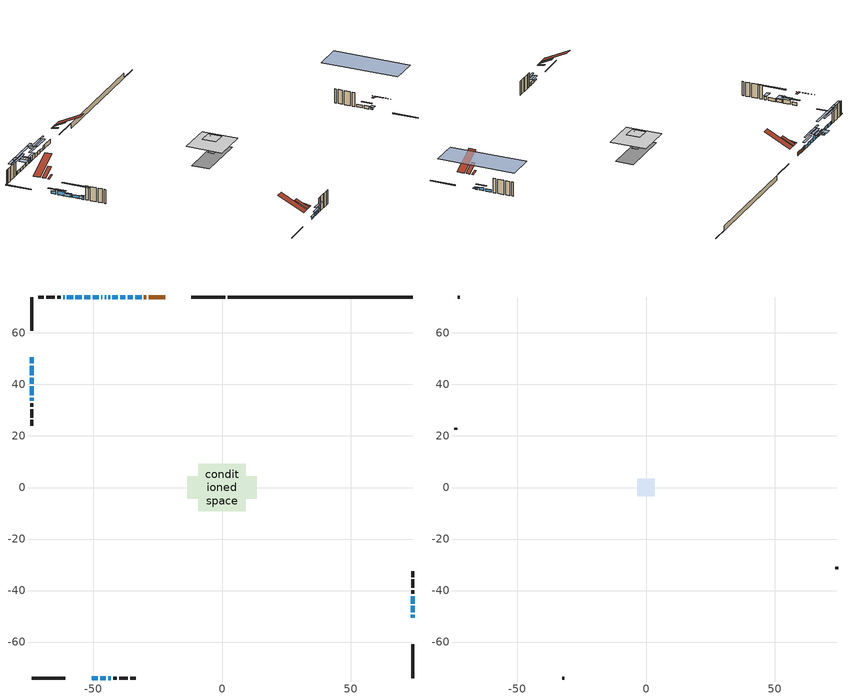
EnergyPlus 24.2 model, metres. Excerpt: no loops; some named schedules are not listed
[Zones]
conditioned space
 floor outside (Floor1 construction): -1.58,-1.58 -1.58,1.58 1.58,1.58 1.58,-1.58 z0.6
 floor adiabatic (AdiabaticFloorConstruction): -9.2,-9.2 -9.2,9.2 9.2,9.2 9.2,-9.2 z5.48
 floor foundation (Slab1 construction): -13.48,-4.46 -13.48,4.46 13.48,4.46 13.48,-4.46 z-1.9
 wall outside (RimJoist1 construction): 1.26,73.97 -11.93,73.97 / -73.97,-73.97 -60.78,-73.97 / -73.97,73.97 -73.97,60.78 / 73.97,-73.97 73.97,-60.78 z0.6:0.9
 wall outside (AdiabaticWallConstruction 1): -22.12,73.97 -28.39,73.97 / -29.32,73.97 -30.31,73.97 z0.6:2.63
 wall outside (AdiabaticWallConstruction): 73.97,-50.59 73.97,-49.37 z0.6:1.57; 73.97,-48.44 73.97,-46 / -47.22,-73.97 -45.19,-73.97 / -73.97,50.59 -73.97,48.15 / -31.24,73.97 -33.68,73.97 / -73.97,42.63 -73.97,40.24 / -73.97,39.31 -73.97,35.73 / -47.87,73.97 -50.26,73.97 / -51.18,73.97 -53.58,73.97 / -54.5,73.97 -56.89,73.97 / -57.82,73.97 -60.21,73.97 z0.6:2.12; -50.59,-73.97 -48.15,-73.97 z0.6:1.11; -73.97,47.22 -73.97,43.56 z0.6:2.63; -34.61,73.97 -36.64,73.97 / -37.57,73.97 -39.6,73.97 z0.6:2.38; -40.52,73.97 -42.56,73.97 z0.6:2.94; -43.48,73.97 -44.08,73.97 z0.6:0.9; -45.01,73.97 -45.57,73.97 / -73.97,34.8 -73.97,33.68 / -44.26,-73.97 -43.14,-73.97 z0.6:2.28; -46.49,73.97 -46.94,73.97 z0.6:0.82; -61.14,73.97 -61.7,73.97 z0.6:2.13; 73.97,-45.07 73.97,-42.2 z0.6:1.92
 wall outside (Wall1 construction): -62.63,73.97 -64.04,73.97 / -42.22,-73.97 -40.8,-73.97 / -73.97,32.76 -73.97,31.34 / 73.97,-41.27 73.97,-39.86 z0.6:7.92
 wall outside (Wall2 construction): -64.97,73.97 -68.21,73.97 / -39.87,-73.97 -36.63,-73.97 / -73.97,30.41 -73.97,27.17 / 73.97,-38.93 73.97,-35.68 z0.6:7.92
 wall outside (Wall3 construction): -69.14,73.97 -71.32,73.97 / -35.7,-73.97 -33.52,-73.97 / -73.97,26.24 -73.97,24.06 / 73.97,-34.76 73.97,-32.58 z0.6:7.92
 wall foundation (FoundationWall1 construction): 2.19,73.97,-1.9 2.19,73.97,0.6 64.1,73.97,0.6 64.1,73.97,-1.8 73.97,73.97,-1.8 73.97,73.97,-1.9
 window (WindowConstruction 12): 73.97,-50.59 73.97,-49.37 z0.6:1.57
 window (WindowConstruction 1): 73.97,-48.44 73.97,-46 z0.6:2.12
 window (WindowConstruction 2): -50.59,-73.97 -48.15,-73.97 z0.6:1.11
 window (WindowConstruction 3): -47.22,-73.97 -45.19,-73.97 z0.6:2.12
 window (WindowConstruction 4): -73.97,50.59 -73.97,48.15 z0.6:2.12
 window (WindowConstruction 5): -73.97,47.22 -73.97,43.56 z0.6:2.63
 window (WindowConstruction 6): -31.24,73.97 -33.68,73.97 z0.6:2.12
 window (WindowConstruction 7): -34.61,73.97 -36.64,73.97 z0.6:2.38
 window (WindowConstruction 8): -37.57,73.97 -39.6,73.97 z0.6:2.38
 window (WindowConstruction 9): -40.52,73.97 -42.55,73.97 z0.6:2.94
 window (WindowConstruction 10): -43.48,73.97 -44.08,73.97 z0.6:0.9
 window (WindowConstruction 13): -45.01,73.97 -45.57,73.97 z0.6:2.28
 window (WindowConstruction 11): -46.5,73.97 -46.94,73.97 z0.6:0.82
 window (WindowConstruction 17): -73.97,42.63 -73.97,40.24 z0.6:2.12
 window (WindowConstruction 18): -73.97,39.31 -73.97,35.73 z0.6:2.12
 window (WindowConstruction 19): -47.87,73.97 -50.26,73.97 z0.6:2.12
 window (WindowConstruction 20): -51.18,73.97 -53.57,73.97 z0.6:2.12
 window (WindowConstruction 14): -73.97,34.8 -73.97,33.68 z0.6:2.28
 window (WindowConstruction 21): -54.5,73.97 -56.89,73.97 z0.6:2.12
 window (WindowConstruction 22): -57.82,73.97 -60.21,73.97 z0.6:2.12
 window (WindowConstruction 15): -44.26,-73.97 -43.14,-73.97 z0.6:2.28
 window (WindowConstruction 16): -61.14,73.97 -61.7,73.97 z0.6:2.12
 window (WindowConstruction): 73.97,-45.07 73.97,-42.2 z0.6:1.92
 door (Door): -22.12,73.97 -28.39,73.97 z0.6:2.63
 door (Door 1): -29.32,73.97 -30.31,73.97 z0.6:2.63
 ceiling adiabatic (AdiabaticFloorConstruction): 9.2,-9.2 9.2,9.2 -9.2,9.2 -9.2,-9.2 z5.48
 roof outside (Roof1 construction): -16.57,73.97,7.92 -16.57,60.67,14.57 -12.86,60.67,14.57 -12.86,73.97,7.92; -56.14,-73.97,7.92 -56.14,-60.67,14.57 -59.85,-60.67,14.57 -59.85,-73.97,7.92; -73.97,56.14,7.92 -60.67,56.14,14.57 -60.67,59.85,14.57 -73.97,59.85,7.92; 73.97,-56.14,7.92 60.67,-56.14,14.57 60.67,-59.85,14.57 73.97,-59.85,7.92
attic - vented
 floor to conditioned space (Floor2 construction Reversed): -3.48,-3.48 -3.48,3.48 3.48,3.48 3.48,-3.48 z7.92
 floor to conditioned space (Floor3 construction Reversed): -1.83,-1.83 -1.83,1.83 1.83,1.83 1.83,-1.83 z7.92
 wall outside (Wall4 construction): -72.25,73.97 -73.04,73.97 / -32.59,-73.97 -31.81,-73.97 / -73.97,23.13 -73.97,22.35 / 73.97,-31.65 73.97,-30.86 z0.6:7.92
 roof outside (Roof2 construction): -19.34,73.97,7.92 -19.34,67.38,11.21 -17.5,67.38,11.21 -17.5,73.97,7.92; -53.37,-73.97,7.92 -53.37,-67.38,11.21 -55.21,-67.38,11.21 -55.21,-73.97,7.92; -73.97,53.37,7.92 -67.38,53.37,11.21 -67.38,55.21,11.21 -73.97,55.21,7.92; 73.97,-53.37,7.92 67.38,-53.37,11.21 67.38,-55.21,11.21 73.97,-55.21,7.92
 roof outside (Roof3 construction): -21.19,73.97,7.92 -21.19,70.33,8.52 -20.27,70.33,8.52 -20.27,73.97,7.92; -51.52,-73.97,7.92 -51.52,-70.33,8.52 -52.44,-70.33,8.52 -52.44,-73.97,7.92; -73.97,51.52,7.92 -70.33,51.52,8.52 -70.33,52.44,8.52 -73.97,52.44,7.92; 73.97,-51.52,7.92 70.33,-51.52,8.52 70.33,-52.44,8.52 73.97,-52.44,7.92
shading: 73.97,-49.07 73.97,-50.89 75.79,-50.89 75.79,-49.07 z1.86; 73.97,-44.48 73.97,-49.96 74.88,-49.96 74.88,-44.48 z3.64; -46.93,-73.97 -51.81,-73.97 -51.81,-74.88 -46.93,-74.88 z2.33; -43.67,-73.97 -48.74,-73.97 -48.74,-74.88 -43.67,-74.88 z3.64; -73.97,46.93 -73.97,51.81 -74.88,51.81 -74.88,46.93 z3.34; -73.97,42.65 -73.97,48.13 -74.88,48.13 -74.88,42.65 z3.54; -36.73,73.97 -28.19,73.97 -28.19,74.88 -36.73,74.88 z5.18; -41.52,73.97 -29.73,73.97 -29.73,74.88 -41.52,74.88 z7.26; -44.48,73.97 -32.69,73.97 -32.69,74.88 -44.48,74.88 z7.26; -45,73.97 -38.08,73.97 -38.08,74.88 -45,74.88 z5.38; -46.52,73.97 -41.04,73.97 -41.04,74.88 -46.52,74.88 z3.34; -45.87,73.97 -44.71,73.97 -44.71,77.63 -45.87,77.63 z2.58; -48.16,73.97 -45.28,73.97 -45.28,74.88 -48.16,74.88 z2.04; -73.97,39.94 -73.97,42.93 -77.63,42.93 -77.63,39.94 z2.42; -73.97,30.24 -73.97,44.8 -74.88,44.8 -74.88,30.24 z7.61; -50.55,73.97 -47.57,73.97 -47.57,77.63 -50.55,77.63 z2.42; -60.9,73.97 -43.86,73.97 -43.86,74.88 -60.9,74.88 z9.45; -73.97,33.39 -73.97,35.1 -77.63,35.1 -77.63,33.39 z2.58; -64.21,73.97 -47.18,73.97 -47.18,74.88 -64.21,74.88 z9.45; -65.7,73.97 -52.33,73.97 -52.33,74.88 -65.7,74.88 z7.61; -40.09,-73.97 -47.31,-73.97 -47.31,-74.88 -40.09,-74.88 z5.33; -69.02,73.97 -53.82,73.97 -53.82,74.88 -69.02,74.88 z9.45; 73.97,-23.91 73.97,-63.36 88.6,-63.36 88.6,-23.91 z20.21
[Building]
Building 1: Terrain=Suburbs
[Site:Location]
Whitehorse AP_YT: Latitude {deg}=60.71; Longitude {deg}=-135.07; Time Zone {hr}=-8; Elevation {m}=706; Keep Site Location Information=Yes
[Site:GroundTemperature:Shallow]
-5.4229, -7.73249, -7.91745, -6.82143, -2.42154, 1.95786, 5.75456, 8.15968, 8.36401, 6.40785, 2.70796, -1.53709
[Site:WaterMainsTemperature]
Calculation Method=Schedule; Temperature Schedule=mains temperature schedule
[Material] Roughness=Rough; Thermal Absorptance=0.9
Name | Thickness {m} | Conductivity {W/m-K} | Density {kg/m3} | Specific Heat {J/kg-K} | Solar Absorptance | Visible Absorptance
asphalt or fiberglass shingles | 0.00635 | 0.162714 | 1121.4 | 1465.45 | 0.4 | 0.4
ceiling loosefill ins | 0.254 | 0.0480833 | 16.02 | 1046.75 | 0.7 | 0.7
ceiling stud and cavity | 0.1397 | 0.0941129 | 65.682 | 1177.47 | 0.7 | 0.7
ceiling stud and cavity 1 | 0.1397 | 0.0943367 | 65.682 | 1177.47 | 0.7 | 0.7
concrete 4.0 in. | 0.1016 | 1.803125 | 2242.8 | 837.4 | 0.7 | 0.7
concrete 8.0 in. | 0.2032 | 1.803125 | 2242.8 | 837.4 | 0.7 | 0.7
door material | 0.04445 | 0.0451087 | 512.64 | 1214.23 | 0.7 | 0.7
door material 1 | 0.04445 | 0.188738 | 512.64 | 1214.23 | 0.7 | 0.7
exterior vertical ins | 0.00218552 | 0.029427 | 32.04 | 1214.23 | 0.7 | 0.7
floor covering | 0.0127 | 0.0433444 | 54.468 | 1339.84 | 0.6 | 0.6
floor rigid ins | 0.155448 | 0.029427 | 32.04 | 1214.23 | 0.7 | 0.7
floor rigid ins 1; wall rigid ins 1 | 0.512978 | 0.029427 | 32.04 | 1214.23 | 0.7 | 0.7
floor stud and cavity | 0.1397 | 0.103009 | 92.3553 | 1139.71 | 0.7 | 0.7
floor stud and cavity 1 | 0.1397 | 1.75129 | 37.0049 | 1207.88 | 0.7 | 0.7
furniture material conditioned space 1 | 0.1524 | 0.115458 | 640.8 | 1214.23 | 0.6 | 0.6
gypsum board | 0.0127 | 0.160291 | 801 | 837.4 | 0.6 | 0.6
gypsum board 1 | 0.0127 | 0.160291 | 801 | 837.4 | 0.7 | 0.7
osb sheathing 0.5 in. | 0.0127 | 0.115458 | 512.64 | 1214.23 | 0.7 | 0.7
osb sheathing 0.75 in. | 0.01905 | 0.115458 | 512.64 | 1214.23 | 0.7 | 0.7
rim joist stud and cavity | 0.0508 | 0.134527 | 50.32683 | 1063.81 | 0.6 | 0.6
roof rigid ins | 0.103632 | 0.029427 | 32.04 | 1214.23 | 0.7 | 0.7
roof stud and cavity | 0.2032 | 0.0650096 | 78.34581 | 1123.46 | 0.7 | 0.7
wall rigid ins | 0.051816 | 0.029427 | 32.04 | 1214.23 | 0.7 | 0.7
wall stud and cavity | 0.1397 | 0.191641 | 139.0536 | 1170.24 | 0.7 | 0.7
wall stud and cavity 1 | 0.1397 | 0.181555 | 139.0536 | 1170.24 | 0.7 | 0.7
wall stud and cavity 2 | 0.1397 | 0.189807 | 139.0536 | 1170.24 | 0.7 | 0.7
wall stud and cavity 3 | 0.0889 | 6.1454 | 50.32683 | 1063.81 | 0.6 | 0.6
wall stud and cavity 4 | 0.0889 | 0.380278 | 52.3479 | 1209.89 | 0.7 | 0.7
wall stud and cavity 5 | 0.0889 | 0.391764 | 83.0341 | 1211.67 | 0.7 | 0.7
wood siding | 0.0254 | 0.102417 | 544.68 | 1172.36 | 0.4 | 0.4
wood siding 1 | 0.00254 | 0.102417 | 544.68 | 1172.36 | 0.4 | 0.4
wood siding 2; wood siding 3; wood siding 4 | 0.0254 | 0.102417 | 544.68 | 1172.36 | 0.7 | 0.7
[WindowMaterial:SimpleGlazingSystem]
Name | U-Factor {W/m2-K} | Solar Heat Gain Coefficient
WindowMaterial | 1.89191 | 0.58
WindowMaterial 1 | 1.919164 | 0.55
WindowMaterial 10 | 2.76008 | 0.61
WindowMaterial 11 | 2.76632 | 0.62
WindowMaterial 12 | 2.76462 | 0.62
WindowMaterial 13 | 1.9203 | 0.55
WindowMaterial 14 | 1.87771 | 0.6
WindowMaterial 2 | 2.01228 | 0.44
WindowMaterial 3 | 1.93109 | 0.54
WindowMaterial 4 | 1.855 | 0.63
WindowMaterial 5 | 1.88055 | 0.6
WindowMaterial 6 | 1.924842 | 0.54
WindowMaterial 7 | 1.87431 | 0.61
WindowMaterial 8 | 2.05089 | 0.37
WindowMaterial 9 | 2.07928 | 0.28
[Construction]
AdiabaticFloorConstruction: floor stud and cavity 1, floor rigid ins 1, osb sheathing 0.75 in., floor covering
AdiabaticWallConstruction: wood siding 3, wall rigid ins 1, wall stud and cavity 4, gypsum board
AdiabaticWallConstruction 1: wood siding 4, wall rigid ins 1, wall stud and cavity 4, gypsum board
Door: door material
Door 1: door material 1
Floor1 construction: floor stud and cavity, floor rigid ins, osb sheathing 0.75 in., floor covering
Floor2 construction Reversed: gypsum board, ceiling stud and cavity, ceiling loosefill ins
Floor3 construction Reversed: gypsum board, ceiling stud and cavity 1, ceiling loosefill ins
FoundationWall1 construction: concrete 8.0 in., gypsum board 1
furniture construction conditioned space 1: furniture material conditioned space 1
PartitionWallConstruction: gypsum board, wall stud and cavity 5, gypsum board
RimJoist1 construction: wood siding 2, rim joist stud and cavity
Roof1 construction: asphalt or fiberglass shingles, roof rigid ins, osb sheathing 0.75 in., roof stud and cavity, gypsum board
Roof2 construction; Roof3 construction: asphalt or fiberglass shingles
Slab1 construction: concrete 4.0 in.
Wall1 construction: wood siding, wall rigid ins, osb sheathing 0.5 in., wall stud and cavity, gypsum board
Wall2 construction: wood siding, wall rigid ins, osb sheathing 0.5 in., wall stud and cavity 1, gypsum board
Wall3 construction: wood siding, wall rigid ins, osb sheathing 0.5 in., wall stud and cavity 2, gypsum board
Wall4 construction: wood siding 1, wall stud and cavity 3
WindowConstruction: WindowMaterial
WindowConstruction 1; WindowConstruction 4; WindowConstruction 6: WindowMaterial 1
WindowConstruction 10: WindowMaterial 8
WindowConstruction 11: WindowMaterial 9
WindowConstruction 12: WindowMaterial 10
WindowConstruction 13; WindowConstruction 14; WindowConstruction 15: WindowMaterial 11
WindowConstruction 16: WindowMaterial 12
WindowConstruction 17; WindowConstruction 18; WindowConstruction 19; WindowConstruction 20; WindowConstruction 22: WindowMaterial 13
WindowConstruction 2: WindowMaterial 2
WindowConstruction 21: WindowMaterial 14
WindowConstruction 3: WindowMaterial 3
WindowConstruction 5: WindowMaterial 4
WindowConstruction 7: WindowMaterial 5
WindowConstruction 8: WindowMaterial 6
WindowConstruction 9: WindowMaterial 7
[Zone] Multiplier=1; Part of Total Floor Area=Yes
Name | Volume {m3}
attic - vented | 25.6551
conditioned space | 1964.9
[Space]
Name | Zone | Volume {m3}
attic - vented 1 | attic - vented | 25.6551
conditioned space 1 | conditioned space | 1964.9
[ZoneInfiltration:EffectiveLeakageArea]
infil attic - vented 1: Zone or Space=attic - vented 1; Schedule=Always On Discrete; Effective Air Leakage Area {cm2}=1954.11; Stack Coefficient=0.000737687; Wind Coefficient=1.83508e-05
[ZoneMixing]
whole house fan mix: Zone or Space=attic - vented; Schedule=Always On Continuous; Design Flow Rate Calculation Method=Flow/Zone; Design Flow Rate {m3/s}=0; Source Zone or Space=conditioned space
[SurfaceProperty:ExposedFoundationPerimeter]
Slab1: Exposed Perimeter Calculation Method=TotalExposedPerimeter; Total Exposed Perimeter {m}=71.78
[InternalMass] Zone or ZoneList=conditioned space; Space or SpaceList=conditioned space 1
Name | Construction | Surface Area {m2}
furniture mass conditioned space 1 | furniture construction conditioned space 1 | 235.564
partition wall mass | PartitionWallConstruction | 588.91
[Lights]
interior lighting: Zone or ZoneList or Space or SpaceList=conditioned space 1; Schedule=interior lighting schedule; Design Level Calculation Method=LightingLevel; Lighting Level {W}=343.2; Return Air Fraction=0; Fraction Radiant=0.6; Fraction Visible=0.2; Fraction Replaceable=1
[People]
occupants: Zone or ZoneList or Space or SpaceList=conditioned space 1; Number of People Schedule=occupants schedule; Number of People Calculation Method=People; Number of People=3; Fraction Radiant=0.314171; Sensible Heat Fraction=0.56303; Activity Level Schedule=occupants activity schedule; Carbon Dioxide Generation Rate {m3/s-W}=0; Enable ASHRAE 55 Comfort Warnings=No; Mean Radiant Temperature Calculation Type=EnclosureAveraged
[ElectricEquipment] Zone or ZoneList or Space or SpaceList=conditioned space 1; Design Level Calculation Method=EquipmentLevel
Name | Schedule | Design Level {W} | Fraction Latent | Fraction Radiant | Fraction Lost
clothes dryer | clothes dryer schedule | 140.772 | 0.015 | 0.081 | 0.85
clothes washer | clothes washer schedule | 32.1985 | 0.03 | 0.162 | 0.7
cooking range | cooking range schedule | 215.147 | 0.08 | 0.432 | 0.2
dishwasher | dishwasher schedule | 66.8632 | 0.3 | 0.18 | 0.4
fridge | fridge schedule | 72.9452 | 0 | 0.6 | 0
mech vent house fan | mech vent house fan schedule | 0 | 0 | 0 | 1
mech vent house fan cfis | mech vent house fan cfis schedule | 0 | 0 | 0 | 0
misc plug loads | misc plug loads schedule | 494.7 | 0.045 | 0.513 | 0.1
whole house fan | Always On Discrete | 0 | 0 | 0 | 1
[OtherEquipment] Zone or ZoneList or Space or SpaceList=conditioned space 1; Design Level Calculation Method=EquipmentLevel
Name | Fuel Type | Schedule | Design Level {W} | Fraction Latent | Fraction Radiant | Fraction Lost
clothes dryer 1 | Electricity | clothes dryer schedule | 0 | 0.015 | 0.081 | 0.85
cooking range 1 | Electricity | cooking range schedule | 0 | 0.08 | 0.432 | 0.2
general water use latent | None | general water use schedule | 62.594 | 1 | 0 | 0
general water use sensible | None | general water use schedule | -61.6891 | 0 | 0.6 | 0
mech vent house fan latent load | None | Always On Discrete | 0 | 1 | 0 | 0
mech vent house fan sensible load | None | Always On Discrete | 0 | 0 | 0 | 0
water heater energy adjustment1 | Electricity | Always On Discrete | 0.01 | 0 | 0 | 1
[ZoneInfiltration:DesignFlowRate] Zone or ZoneList or Space or SpaceList=conditioned space 1; Schedule=Always On Discrete; Design Flow Rate Calculation Method=Flow/Zone; Design Flow Rate {m3/s}=0
infil flow; natural vent flow; whole house fan flow
[Foundation:Kiva]
Foundation Kiva 1: Initial Indoor Air Temperature {C}=18; Wall Height Above Grade {m}=0.599999; Wall Depth Below Slab {m}=0.2032; Custom Block Material Name 1=exterior vertical ins; Custom Block Depth 1 {m}=2.5; Custom Block X Position 1 {m}=0.2159; Custom Block Z Position 1 {m}=0
[Foundation:Kiva:Settings]
Soil Conductivity {W/m-K}=0.849921; Soil Density {kg/m3}=1842.3; Soil Specific Heat {J/kg-K}=418.7; Ground Solar Absorptivity=0.9; Ground Thermal Absorptivity=0.9; Ground Surface Roughness {m}=0.03; Far-Field Width {m}=40; Deep-Ground Boundary Condition=ZeroFlux; Deep-Ground Depth {m}=40; Minimum Cell Dimension {m}=0.2; Maximum Cell Growth Coefficient=3; Simulation Timestep=Timestep
[Exterior:Lights]
exterior lighting: Schedule=exterior lighting schedule; Design Level {W}=75.6
[Schedule:Constant]
Name | Hourly Value
Always On Continuous; mech vent house fan schedule; mech vent house fan cfis schedule; Always On Discrete | 1
occupants activity schedule | 117.228
fridge schedule | 0
[Schedule:Week:Daily]
interior lighting schedule Week Rule - Jan1-Jan27: interior lighting schedule day, interior lighting schedule day, interior lighting schedule day, interior lighting schedule day, interior lighting schedule day, interior lighting schedule day, interior lighting schedule day, interior lighting schedule default day, interior lighting schedule default day, interior lighting schedule default day, interior lighting schedule default day, interior lighting schedule default day
interior lighting schedule Week Rule - Jan28-Feb3: interior lighting schedule day, interior lighting schedule day, interior lighting schedule day, interior lighting schedule day, interior lighting schedule day 1, interior lighting schedule day 1, interior lighting schedule day 1, interior lighting schedule default day, interior lighting schedule default day, interior lighting schedule default day, interior lighting schedule default day, interior lighting schedule default day
interior lighting schedule Week Rule - Feb4-Feb24: interior lighting schedule day 1, interior lighting schedule day 1, interior lighting schedule day 1, interior lighting schedule day 1, interior lighting schedule day 1, interior lighting schedule day 1, interior lighting schedule day 1, interior lighting schedule default day, interior lighting schedule default day, interior lighting schedule default day, interior lighting schedule default day, interior lighting schedule default day
interior lighting schedule Week Rule - Feb25-Mar3: interior lighting schedule day 1, interior lighting schedule day 1, interior lighting schedule day 1, interior lighting schedule day 1, interior lighting schedule day 2, interior lighting schedule day 2, interior lighting schedule day 2, interior lighting schedule default day, interior lighting schedule default day, interior lighting schedule default day, interior lighting schedule default day, interior lighting schedule default day
interior lighting schedule Week Rule - Mar4-Mar31: interior lighting schedule day 2, interior lighting schedule day 2, interior lighting schedule day 2, interior lighting schedule day 2, interior lighting schedule day 2, interior lighting schedule day 2, interior lighting schedule day 2, interior lighting schedule default day, interior lighting schedule default day, interior lighting schedule default day, interior lighting schedule default day, interior lighting schedule default day
interior lighting schedule Week Rule - Apr1-Apr28: interior lighting schedule day 3, interior lighting schedule day 3, interior lighting schedule day 3, interior lighting schedule day 3, interior lighting schedule day 3, interior lighting schedule day 3, interior lighting schedule day 3, interior lighting schedule default day, interior lighting schedule default day, interior lighting schedule default day, interior lighting schedule default day, interior lighting schedule default day
interior lighting schedule Week Rule - Apr29-May5: interior lighting schedule day 3, interior lighting schedule day 3, interior lighting schedule day 4, interior lighting schedule day 4, interior lighting schedule day 4, interior lighting schedule day 4, interior lighting schedule day 4, interior lighting schedule default day, interior lighting schedule default day, interior lighting schedule default day, interior lighting schedule default day, interior lighting schedule default day
interior lighting schedule Week Rule - May6-May26: interior lighting schedule day 4, interior lighting schedule day 4, interior lighting schedule day 4, interior lighting schedule day 4, interior lighting schedule day 4, interior lighting schedule day 4, interior lighting schedule day 4, interior lighting schedule default day, interior lighting schedule default day, interior lighting schedule default day, interior lighting schedule default day, interior lighting schedule default day
interior lighting schedule Week Rule - May27-Jun2: interior lighting schedule day 4, interior lighting schedule day 4, interior lighting schedule day 4, interior lighting schedule day 4, interior lighting schedule day 4, interior lighting schedule day 5, interior lighting schedule day 5, interior lighting schedule default day, interior lighting schedule default day, interior lighting schedule default day, interior lighting schedule default day, interior lighting schedule default day
interior lighting schedule Week Rule - Jun3-Jun30: interior lighting schedule day 5, interior lighting schedule day 5, interior lighting schedule day 5, interior lighting schedule day 5, interior lighting schedule day 5, interior lighting schedule day 5, interior lighting schedule day 5, interior lighting schedule default day, interior lighting schedule default day, interior lighting schedule default day, interior lighting schedule default day, interior lighting schedule default day
interior lighting schedule Week Rule - Jul1-Jul28: interior lighting schedule day 6, interior lighting schedule day 6, interior lighting schedule day 6, interior lighting schedule day 6, interior lighting schedule day 6, interior lighting schedule day 6, interior lighting schedule day 6, interior lighting schedule default day, interior lighting schedule default day, interior lighting schedule default day, interior lighting schedule default day, interior lighting schedule default day
interior lighting schedule Week Rule - Jul29-Aug4: interior lighting schedule day 6, interior lighting schedule day 6, interior lighting schedule day 6, interior lighting schedule day 7, interior lighting schedule day 7, interior lighting schedule day 7, interior lighting schedule day 7, interior lighting schedule default day, interior lighting schedule default day, interior lighting schedule default day, interior lighting schedule default day, interior lighting schedule default day
interior lighting schedule Week Rule - Aug5-Aug25: interior lighting schedule day 7, interior lighting schedule day 7, interior lighting schedule day 7, interior lighting schedule day 7, interior lighting schedule day 7, interior lighting schedule day 7, interior lighting schedule day 7, interior lighting schedule default day, interior lighting schedule default day, interior lighting schedule default day, interior lighting schedule default day, interior lighting schedule default day
interior lighting schedule Week Rule - Aug26-Sep1: interior lighting schedule day 7, interior lighting schedule day 7, interior lighting schedule day 7, interior lighting schedule day 7, interior lighting schedule day 7, interior lighting schedule day 7, interior lighting schedule day 8, interior lighting schedule default day, interior lighting schedule default day, interior lighting schedule default day, interior lighting schedule default day, interior lighting schedule default day
interior lighting schedule Week Rule - Sep2-Sep29: interior lighting schedule day 8, interior lighting schedule day 8, interior lighting schedule day 8, interior lighting schedule day 8, interior lighting schedule day 8, interior lighting schedule day 8, interior lighting schedule day 8, interior lighting schedule default day, interior lighting schedule default day, interior lighting schedule default day, interior lighting schedule default day, interior lighting schedule default day
interior lighting schedule Week Rule - Sep30-Oct6: interior lighting schedule day 8, interior lighting schedule day 9, interior lighting schedule day 9, interior lighting schedule day 9, interior lighting schedule day 9, interior lighting schedule day 9, interior lighting schedule day 9, interior lighting schedule default day, interior lighting schedule default day, interior lighting schedule default day, interior lighting schedule default day, interior lighting schedule default day
interior lighting schedule Week Rule - Oct7-Oct27: interior lighting schedule day 9, interior lighting schedule day 9, interior lighting schedule day 9, interior lighting schedule day 9, interior lighting schedule day 9, interior lighting schedule day 9, interior lighting schedule day 9, interior lighting schedule default day, interior lighting schedule default day, interior lighting schedule default day, interior lighting schedule default day, interior lighting schedule default day
interior lighting schedule Week Rule - Oct28-Nov3: interior lighting schedule day 9, interior lighting schedule day 9, interior lighting schedule day 9, interior lighting schedule day 9, interior lighting schedule day 10, interior lighting schedule day 10, interior lighting schedule day 10, interior lighting schedule default day, interior lighting schedule default day, interior lighting schedule default day, interior lighting schedule default day, interior lighting schedule default day
interior lighting schedule Week Rule - Nov4-Nov24: interior lighting schedule day 10, interior lighting schedule day 10, interior lighting schedule day 10, interior lighting schedule day 10, interior lighting schedule day 10, interior lighting schedule day 10, interior lighting schedule day 10, interior lighting schedule default day, interior lighting schedule default day, interior lighting schedule default day, interior lighting schedule default day, interior lighting schedule default day
interior lighting schedule Week Rule - Nov25-Dec1: interior lighting schedule day 10, interior lighting schedule day 10, interior lighting schedule day 10, interior lighting schedule day 10, interior lighting schedule day 10, interior lighting schedule day 10, interior lighting schedule day 11, interior lighting schedule default day, interior lighting schedule default day, interior lighting schedule default day, interior lighting schedule default day, interior lighting schedule default day
interior lighting schedule Week Rule - Dec2-Dec31: interior lighting schedule day 11, interior lighting schedule day 11, interior lighting schedule day 11, interior lighting schedule day 11, interior lighting schedule day 11, interior lighting schedule day 11, interior lighting schedule day 11, interior lighting schedule default day, interior lighting schedule default day, interior lighting schedule default day, interior lighting schedule default day, interior lighting schedule default day
occupants schedule Week Rule - Jan1-Dec31: occupants schedule day, occupants schedule day, occupants schedule day, occupants schedule day, occupants schedule day, occupants schedule day, occupants schedule day, occupants schedule default day, occupants schedule default day, occupants schedule default day, occupants schedule default day, occupants schedule default day
clothes dryer schedule Week Rule - Jan1-Dec31: clothes dryer schedule day, clothes dryer schedule day, clothes dryer schedule day, clothes dryer schedule day, clothes dryer schedule day, clothes dryer schedule day, clothes dryer schedule day, clothes dryer schedule default day, clothes dryer schedule default day, clothes dryer schedule default day, clothes dryer schedule default day, clothes dryer schedule default day
clothes washer schedule Week Rule - Jan1-Dec31: clothes washer schedule day, clothes washer schedule day, clothes washer schedule day, clothes washer schedule day, clothes washer schedule day, clothes washer schedule day, clothes washer schedule day, clothes washer schedule default day, clothes washer schedule default day, clothes washer schedule default day, clothes washer schedule default day, clothes washer schedule default day
cooking range schedule Week Rule - Jan1-Dec31: cooking range schedule day, cooking range schedule day, cooking range schedule day, cooking range schedule day, cooking range schedule day, cooking range schedule day, cooking range schedule day, cooking range schedule default day, cooking range schedule default day, cooking range schedule default day, cooking range schedule default day, cooking range schedule default day
dishwasher schedule Week Rule - Jan1-Dec31: dishwasher schedule day, dishwasher schedule day, dishwasher schedule day, dishwasher schedule day, dishwasher schedule day, dishwasher schedule day, dishwasher schedule day, dishwasher schedule default day, dishwasher schedule default day, dishwasher schedule default day, dishwasher schedule default day, dishwasher schedule default day
misc plug loads schedule Week Rule - Jan1-Dec31: misc plug loads schedule day, misc plug loads schedule day, misc plug loads schedule day, misc plug loads schedule day, misc plug loads schedule day, misc plug loads schedule day, misc plug loads schedule day, misc plug loads schedule default day, misc plug loads schedule default day, misc plug loads schedule default day, misc plug loads schedule default day, misc plug loads schedule default day
general water use schedule Week Rule - Jan1-Dec31: general water use schedule day, general water use schedule day, general water use schedule day, general water use schedule day, general water use schedule day, general water use schedule day, general water use schedule day, general water use schedule default day, general water use schedule default day, general water use schedule default day, general water use schedule default day, general water use schedule default day
exterior lighting schedule Week Rule - Jan1-Jan27: exterior lighting schedule day, exterior lighting schedule day, exterior lighting schedule day, exterior lighting schedule day, exterior lighting schedule day, exterior lighting schedule day, exterior lighting schedule day, exterior lighting schedule default day, exterior lighting schedule default day, exterior lighting schedule default day, exterior lighting schedule default day, exterior lighting schedule default day
exterior lighting schedule Week Rule - Jan28-Feb3: exterior lighting schedule day, exterior lighting schedule day, exterior lighting schedule day, exterior lighting schedule day, exterior lighting schedule day 1, exterior lighting schedule day 1, exterior lighting schedule day 1, exterior lighting schedule default day, exterior lighting schedule default day, exterior lighting schedule default day, exterior lighting schedule default day, exterior lighting schedule default day
exterior lighting schedule Week Rule - Feb4-Feb24: exterior lighting schedule day 1, exterior lighting schedule day 1, exterior lighting schedule day 1, exterior lighting schedule day 1, exterior lighting schedule day 1, exterior lighting schedule day 1, exterior lighting schedule day 1, exterior lighting schedule default day, exterior lighting schedule default day, exterior lighting schedule default day, exterior lighting schedule default day, exterior lighting schedule default day
exterior lighting schedule Week Rule - Feb25-Mar3: exterior lighting schedule day 1, exterior lighting schedule day 1, exterior lighting schedule day 1, exterior lighting schedule day 1, exterior lighting schedule day 2, exterior lighting schedule day 2, exterior lighting schedule day 2, exterior lighting schedule default day, exterior lighting schedule default day, exterior lighting schedule default day, exterior lighting schedule default day, exterior lighting schedule default day
exterior lighting schedule Week Rule - Mar4-Mar31: exterior lighting schedule day 2, exterior lighting schedule day 2, exterior lighting schedule day 2, exterior lighting schedule day 2, exterior lighting schedule day 2, exterior lighting schedule day 2, exterior lighting schedule day 2, exterior lighting schedule default day, exterior lighting schedule default day, exterior lighting schedule default day, exterior lighting schedule default day, exterior lighting schedule default day
exterior lighting schedule Week Rule - Apr1-Apr28: exterior lighting schedule day 3, exterior lighting schedule day 3, exterior lighting schedule day 3, exterior lighting schedule day 3, exterior lighting schedule day 3, exterior lighting schedule day 3, exterior lighting schedule day 3, exterior lighting schedule default day, exterior lighting schedule default day, exterior lighting schedule default day, exterior lighting schedule default day, exterior lighting schedule default day
exterior lighting schedule Week Rule - Apr29-May5: exterior lighting schedule day 3, exterior lighting schedule day 3, exterior lighting schedule day 4, exterior lighting schedule day 4, exterior lighting schedule day 4, exterior lighting schedule day 4, exterior lighting schedule day 4, exterior lighting schedule default day, exterior lighting schedule default day, exterior lighting schedule default day, exterior lighting schedule default day, exterior lighting schedule default day
[Schedule:Year]
interior lighting schedule: interior lighting schedule Week Rule - Jan1-Jan27, 1, 1, 1, 27, interior lighting schedule Week Rule - Jan28-Feb3, 1, 28, 2, 3, interior lighting schedule Week Rule - Feb4-Feb24, 2, 4, 2, 24, interior lighting schedule Week Rule - Feb25-Mar3, 2, 25, 3, 3, interior lighting schedule Week Rule - Mar4-Mar31, 3, 4, 3, 31, interior lighting schedule Week Rule - Apr1-Apr28, 4, 1, 4, 28, interior lighting schedule Week Rule - Apr29-May5, 4, 29, 5, 5, interior lighting schedule Week Rule - May6-May26, 5, 6, 5, 26, interior lighting schedule Week Rule - May27-Jun2, 5, 27, 6, 2, interior lighting schedule Week Rule - Jun3-Jun30, 6, 3, 6, 30, interior lighting schedule Week Rule - Jul1-Jul28, 7, 1, 7, 28, interior lighting schedule Week Rule - Jul29-Aug4, 7, 29, 8, 4, interior lighting schedule Week Rule - Aug5-Aug25, 8, 5, 8, 25, interior lighting schedule Week Rule - Aug26-Sep1, 8, 26, 9, 1, interior lighting schedule Week Rule - Sep2-Sep29, 9, 2, 9, 29, interior lighting schedule Week Rule - Sep30-Oct6, 9, 30, 10, 6, interior lighting schedule Week Rule - Oct7-Oct27, 10, 7, 10, 27, interior lighting schedule Week Rule - Oct28-Nov3, 10, 28, 11, 3, interior lighting schedule Week Rule - Nov4-Nov24, 11, 4, 11, 24, interior lighting schedule Week Rule - Nov25-Dec1, 11, 25, 12, 1, interior lighting schedule Week Rule - Dec2-Dec31, 12, 2, 12, 31
occupants schedule: occupants schedule Week Rule - Jan1-Dec31, 1, 1, 12, 31
clothes dryer schedule: clothes dryer schedule Week Rule - Jan1-Dec31, 1, 1, 12, 31
clothes washer schedule: clothes washer schedule Week Rule - Jan1-Dec31, 1, 1, 12, 31
cooking range schedule: cooking range schedule Week Rule - Jan1-Dec31, 1, 1, 12, 31
dishwasher schedule: dishwasher schedule Week Rule - Jan1-Dec31, 1, 1, 12, 31
misc plug loads schedule: misc plug loads schedule Week Rule - Jan1-Dec31, 1, 1, 12, 31
general water use schedule: general water use schedule Week Rule - Jan1-Dec31, 1, 1, 12, 31
exterior lighting schedule: exterior lighting schedule Week Rule - Jan1-Jan27, 1, 1, 1, 27, exterior lighting schedule Week Rule - Jan28-Feb3, 1, 28, 2, 3, exterior lighting schedule Week Rule - Feb4-Feb24, 2, 4, 2, 24, exterior lighting schedule Week Rule - Feb25-Mar3, 2, 25, 3, 3, exterior lighting schedule Week Rule - Mar4-Mar31, 3, 4, 3, 31, exterior lighting schedule Week Rule - Apr1-Apr28, 4, 1, 4, 28, exterior lighting schedule Week Rule - Apr29-May5, 4, 29, 5, 5, exterior lighting schedule Week Rule - May6-May26, 5, 6, 5, 26, exterior lighting schedule Week Rule - May27-Jun2, 5, 27, 6, 2, exterior lighting schedule Week Rule - Jun3-Jun30, 6, 3, 6, 30, exterior lighting schedule Week Rule - Jul1-Jul28, 7, 1, 7, 28, exterior lighting schedule Week Rule - Jul29-Aug4, 7, 29, 8, 4, exterior lighting schedule Week Rule - Aug5-Aug25, 8, 5, 8, 25, exterior lighting schedule Week Rule - Aug26-Sep1, 8, 26, 9, 1, exterior lighting schedule Week Rule - Sep2-Sep29, 9, 2, 9, 29, exterior lighting schedule Week Rule - Sep30-Oct6, 9, 30, 10, 6, exterior lighting schedule Week Rule - Oct7-Oct27, 10, 7, 10, 27, exterior lighting schedule Week Rule - Oct28-Nov3, 10, 28, 11, 3, exterior lighting schedule Week Rule - Nov4-Nov24, 11, 4, 11, 24, exterior lighting schedule Week Rule - Nov25-Dec1, 11, 25, 12, 1, exterior lighting schedule Week Rule - Dec2-Dec31, 12, 2, 12, 31
[Schedule:Compact]
mains temperature schedule: Through: 01/01, For: AllDays, Until: 24:00, 1.27556, Through: 01/02, For: AllDays, Until: 24:00, 1.21222, Through: 01/03, For: AllDays, Until: 24:00, 1.15, Through: 01/04, For: AllDays, Until: 24:00, 1.08833, Through: 01/05, For: AllDays, Until: 24:00, 1.02778, Through: 01/06, For: AllDays, Until: 24:00, 0.967222, Through: 01/07, For: AllDays, Until: 24:00, 0.907778, Through: 01/08, For: AllDays, Until: 24:00, 0.848889, Through: 01/09, For: AllDays, Until: 24:00, 0.791111, Through: 01/10, For: AllDays, Until: 24:00, 0.733333, Through: 01/11, For: AllDays, Until: 24:00, 0.677222, Through: 01/12, For: AllDays, Until: 24:00, 0.621111, Through: 01/13, For: AllDays, Until: 24:00, 0.566667, Through: 01/14, For: AllDays, Until: 24:00, 0.512222, Through: 01/15, For: AllDays, Until: 24:00, 0.459444, Through: 01/16, For: AllDays, Until: 24:00, 0.407222, Through: 01/17, For: AllDays, Until: 24:00, 0.355556, Through: 01/18, For: AllDays, Until: 24:00, 0.305, Through: 01/19, For: AllDays, Until: 24:00, 0.255556, Through: 01/20, For: AllDays, Until: 24:00, 0.206667, Through: 01/21, For: AllDays, Until: 24:00, 0.158889, Through: 01/22, For: AllDays, Until: 24:00, 0.112222, Through: 01/23, For: AllDays, Until: 24:00, 0.0666667, Through: 01/24, For: AllDays, Until: 24:00, 0.0216667, Through: 01/25, For: AllDays, Until: 24:00, 0, Through: 01/26, For: AllDays, Until: 24:00, 0, Through: 01/27, For: AllDays, Until: 24:00, 0, Through: 01/28, For: AllDays, Until: 24:00, 0, Through: 01/29, For: AllDays, Until: 24:00, 0, Through: 01/30, For: AllDays, Until: 24:00, 0, Through: 01/31, For: AllDays, Until: 24:00, 0, Through: 02/01, For: AllDays, Until: 24:00, 0, Through: 02/02, For: AllDays, Until: 24:00, 0, Through: 02/03, For: AllDays, Until: 24:00, 0, Through: 02/04, For: AllDays, Until: 24:00, 0, Through: 02/05, For: AllDays, Until: 24:00, 0, Through: 02/06, For: AllDays, Until: 24:00, 0, Through: 02/07, For: AllDays, Until: 24:00, 0, Through: 02/08, For: AllDays, Until: 24:00, 0, Through: 02/09, For: AllDays, Until: 24:00, 0, Through: 02/10, For: AllDays, Until: 24:00, 0, Through: 02/11, For: AllDays, Until: 24:00, 0, Through: 02/12, For: AllDays, Until: 24:00, 0, Through: 02/13, For: AllDays, Until: 24:00, 0, Through: 02/14, For: AllDays, Until: 24:00, 0, Through: 02/15, For: AllDays, Until: 24:00, 0, Through: 02/16, For: AllDays, Until: 24:00, 0, Through: 02/17, For: AllDays, Until: 24:00, 0, Through: 02/18, For: AllDays, Until: 24:00, 0, Through: 02/19, For: AllDays, Until: 24:00, 0, Through: 02/20, For: AllDays, Until: 24:00, 0, Through: 02/21, For: AllDays, Until: 24:00, 0, Through: 02/22, For: AllDays, Until: 24:00, 0, Through: 02/23, For: AllDays, Until: 24:00, 0, Through: 02/24, For: AllDays, Until: 24:00, 0, Through: 02/25, For: AllDays, Until: 24:00, 0, Through: 02/26, For: AllDays, Until: 24:00, 0, Through: 02/27, For: AllDays, Until: 24:00, 0, Through: 02/28, For: AllDays, Until: 24:00, 0, Through: 03/01, For: AllDays, Until: 24:00, 0, Through: 03/02, For: AllDays, Until: 24:00, 0, Through: 03/03, For: AllDays, Until: 24:00, 0, Through: 03/04, For: AllDays, Until: 24:00, 0, Through: 03/05, For: AllDays, Until: 24:00, 0, Through: 03/06, For: AllDays, Until: 24:00, 0, Through: 03/07, For: AllDays, Until: 24:00, 0, Through: 03/08, For: AllDays, Until: 24:00, 0, Through: 03/09, For: AllDays, Until: 24:00, 0, Through: 03/10, For: AllDays, Until: 24:00, 0, Through: 03/11, For: AllDays, Until: 24:00, 0, Through: 03/12, For: AllDays, Until: 24:00, 0, Through: 03/13, For: AllDays, Until: 24:00, 0, Through: 03/14, For: AllDays, Until: 24:00, 0, Through: 03/15, For: AllDays, Until: 24:00, 0, Through: 03/16, For: AllDays, Until: 24:00, 0, Through: 03/17, For: AllDays, Until: 24:00, 0, Through: 03/18, For: AllDays, Until: 24:00, 0, Through: 03/19, For: AllDays, Until: 24:00, 0, Through: 03/20, For: AllDays, Until: 24:00, 0, Through: 03/21, For: AllDays, Until: 24:00, 0, Through: 03/22, For: AllDays, Until: 24:00, 0, Through: 03/23, For: AllDays, Until: 24:00, 0, Through: 03/24, For: AllDays, Until: 24:00, 0, Through: 03/25, For: AllDays, Until: 24:00, 0, Through: 03/26, For: AllDays, Until: 24:00, 0, Through: 03/27, For: AllDays, Until: 24:00, 0, Through: 03/28, For: AllDays, Until: 24:00, 0, Through: 03/29, For: AllDays, Until: 24:00, 0, Through: 03/30, For: AllDays, Until: 24:00, 0, Through: 03/31, For: AllDays, Until: 24:00, 0, Through: 04/01, For: AllDays, Until: 24:00, 0, Through: 04/02, For: AllDays, Until: 24:00, 0, Through: 04/03, For: AllDays, Until: 24:00, 0, Through: 04/04, For: AllDays, Until: 24:00, 0, Through: 04/05, For: AllDays, Until: 24:00, 0, Through: 04/06, For: AllDays, Until: 24:00, 0, Through: 04/07, For: AllDays, Until: 24:00, 0, Through: 04/08, For: AllDays, Until: 24:00, 0, Through: 04/09, For: AllDays, Until: 24:00, 0, Through: 04/10, For: AllDays, Until: 24:00, 0.0316667, Through: 04/11, For: AllDays, Until: 24:00, 0.0766667, Through: 04/12, For: AllDays, Until: 24:00, 0.122778, Through: 04/13, For: AllDays, Until: 24:00, 0.169444, Through: 04/14, For: AllDays, Until: 24:00, 0.217778, Through: 04/15, For: AllDays, Until: 24:00, 0.266667, Through: 04/16, For: AllDays, Until: 24:00, 0.316111, Through: 04/17, For: AllDays, Until: 24:00, 0.367222, Through: 04/18, For: AllDays, Until: 24:00, 0.418333, Through: 04/19, For: AllDays, Until: 24:00, 0.471111, Through: 04/20, For: AllDays, Until: 24:00, 0.524444, Through: 04/21, For: AllDays, Until: 24:00, 0.578889, Through: 04/22, For: AllDays, Until: 24:00, 0.633889, Through: 04/23, For: AllDays, Until: 24:00, 0.689444, Through: 04/24, For: AllDays, Until: 24:00, 0.746111, Through: 04/25, For: AllDays, Until: 24:00, 0.803889, Through: 04/26, For: AllDays, Until: 24:00, 0.862222, Through: 04/27, For: AllDays, Until: 24:00, 0.921111, Through: 04/28, For: AllDays, Until: 24:00, 0.980556, Through: 04/29, For: AllDays, Until: 24:00, 1.04111, Through: 04/30, For: AllDays, Until: 24:00, 1.10222, Through: 05/01, For: AllDays, Until: 24:00, 1.16389, Through: 05/02, For: AllDays, Until: 24:00, 1.22667, Through: 05/03, For: AllDays, Until: 24:00, 1.28944, Through: 05/04, For: AllDays, Until: 24:00, 1.35333, Through: 05/05, For: AllDays, Until: 24:00, 1.41778, Through: 05/06, For: AllDays, Until: 24:00, 1.48278, Through: 05/07, For: AllDays, Until: 24:00, 1.54778, Through: 05/08, For: AllDays, Until: 24:00, 1.61389, Through: 05/09, For: AllDays, Until: 24:00, 1.68056, Through: 05/10, For: AllDays, Until: 24:00, 1.74778, Through: 05/11, For: AllDays, Until: 24:00, 1.815, Through: 05/12, For: AllDays, Until: 24:00, 1.88333, Through: 05/13, For: AllDays, Until: 24:00, 1.95167, Through: 05/14, For: AllDays, Until: 24:00, 2.02056, Through: 05/15, For: AllDays, Until: 24:00, 2.09, Through: 05/16, For: AllDays, Until: 24:00, 2.15944, Through: 05/17, For: AllDays, Until: 24:00, 2.22944, Through: 05/18, For: AllDays, Until: 24:00, 2.3, Through: 05/19, For: AllDays, Until: 24:00, 2.37111, Through: 05/20, For: AllDays, Until: 24:00, 2.44167, Through: 05/21, For: AllDays, Until: 24:00, 2.51333, Through: 05/22, For: AllDays, Until: 24:00, 2.585, Through: 05/23, For: AllDays, Until: 24:00, 2.65667, Through: 05/24, For: AllDays, Until: 24:00, 2.72889, Through: 05/25, For: AllDays, Until: 24:00, 2.80111, Through: 05/26, For: AllDays, Until: 24:00, 2.87333, Through: 05/27, For: AllDays, Until: 24:00, 2.94556, Through: 05/28, For: AllDays, Until: 24:00, 3.01833, Through: 05/29, For: AllDays, Until: 24:00, 3.09111, Through: 05/30, For: AllDays, Until: 24:00, 3.16444, Through: 05/31, For: AllDays, Until: 24:00, 3.23722, Through: 06/01, For: AllDays, Until: 24:00, 3.31, Through: 06/02, For: AllDays, Until: 24:00, 3.38333, Through: 06/03, For: AllDays, Until: 24:00, 3.45611, Through: 06/04, For: AllDays, Until: 24:00, 3.52944, Through: 06/05, For: AllDays, Until: 24:00, 3.60222, Through: 06/06, For: AllDays, Until: 24:00, 3.675, Through: 06/07, For: AllDays, Until: 24:00, 3.74833, Through: 06/08, For: AllDays, Until: 24:00, 3.82056, Through: 06/09, For: AllDays, Until: 24:00, 3.89333, Through: 06/10, For: AllDays, Until: 24:00, 3.96611, Through: 06/11, For: AllDays, Until: 24:00, 4.03833, Through: 06/12, For: AllDays, Until: 24:00, 4.11, Through: 06/13, For: AllDays, Until: 24:00, 4.18222, Through: 06/14, For: AllDays, Until: 24:00, 4.25389, Through: 06/15, For: AllDays, Until: 24:00, 4.325, Through: 06/16, For: AllDays, Until: 24:00, 4.39611, Through: 06/17, For: AllDays, Until: 24:00, 4.46722, Through: 06/18, For: AllDays, Until: 24:00, 4.53778, Through: 06/19, For: AllDays, Until: 24:00, 4.60778, Through: 06/20, For: AllDays, Until: 24:00, 4.67778, Through: 06/21, For: AllDays, Until: 24:00, 4.74722, Through: 06/22, For: AllDays, Until: 24:00, 4.81611, Through: 06/23, For: AllDays, Until: 24:00, 4.885, Through: 06/24, For: AllDays, Until: 24:00, 4.95278, Through: 06/25, For: AllDays, Until: 24:00, 5.02056, Through: 06/26, For: AllDays, Until: 24:00, 5.08778, Through: 06/27, For: AllDays, Until: 24:00, 5.15444, Through: 06/28, For: AllDays, Until: 24:00, 5.22111, Through: 06/29, For: AllDays, Until: 24:00, 5.28667, Through: 06/30, For: AllDays, Until: 24:00, 5.35167, Through: 07/01, For: AllDays, Until: 24:00, 5.41611, Through: 07/02, For: AllDays, Until: 24:00, 5.48, Through: 07/03, For: AllDays, Until: 24:00, 5.54333, Through: 07/04, For: AllDays, Until: 24:00, 5.60611, Through: 07/05, For: AllDays, Until: 24:00, 5.66833, Through: 07/06, For: AllDays, Until: 24:00, 5.72944, Through: 07/07, For: AllDays, Until: 24:00, 5.79, Through: 07/08, For: AllDays, Until: 24:00, 5.85, Through: 07/09, For: AllDays, Until: 24:00, 5.90944, Through: 07/10, For: AllDays, Until: 24:00, 5.96778, Through: 07/11, For: AllDays, Until: 24:00, 6.02556, Through: 07/12, For: AllDays, Until: 24:00, 6.08222, Through: 07/13, For: AllDays, Until: 24:00, 6.13833, Through: 07/14, For: AllDays, Until: 24:00, 6.19389, Through: 07/15, For: AllDays, Until: 24:00, 6.24833, Through: 07/16, For: AllDays, Until: 24:00, 6.30222, Through: 07/17, For: AllDays, Until: 24:00, 6.355, Through: 07/18, For: AllDays, Until: 24:00, 6.40667, Through: 07/19, For: AllDays, Until: 24:00, 6.45778, Through: 07/20, For: AllDays, Until: 24:00, 6.50778, Through: 07/21, For: AllDays, Until: 24:00, 6.55722, Through: 07/22, For: AllDays, Until: 24:00, 6.60556, Through: 07/23, For: AllDays, Until: 24:00, 6.65278, Through: 07/24, For: AllDays, Until: 24:00, 6.69889, Through: 07/25, For: AllDays, Until: 24:00, 6.74444, Through: 07/26, For: AllDays, Until: 24:00, 6.78889, Through: 07/27, For: AllDays, Until: 24:00, 6.83222, Through: 07/28, For: AllDays, Until: 24:00, 6.87444, Through: 07/29, For: AllDays, Until: 24:00, 6.91611, Through: 07/30, For: AllDays, Until: 24:00, 6.95611, Through: 07/31, For: AllDays, Until: 24:00, 6.99556, Through: 08/01, For: AllDays, Until: 24:00, 7.03333, Through: 08/02, For: AllDays, Until: 24:00, 7.07056, Through: 08/03, For: AllDays, Until: 24:00, 7.10667, Through: 08/04, For: AllDays, Until: 24:00, 7.14167, Through: 08/05, For: AllDays, Until: 24:00, 7.175, Through: 08/06, For: AllDays, Until: 24:00, 7.20778, Through: 08/07, For: AllDays, Until: 24:00, 7.23944, Through: 08/08, For: AllDays, Until: 24:00, 7.27, Through: 08/09, For: AllDays, Until: 24:00, 7.29889, Through: 08/10, For: AllDays, Until: 24:00, 7.32722, Through: 08/11, For: AllDays, Until: 24:00, 7.35389, Through: 08/12, For: AllDays, Until: 24:00, 7.38, Through: 08/13, For: AllDays, Until: 24:00, 7.40444, Through: 08/14, For: AllDays, Until: 24:00, 7.42778, Through: 08/15, For: AllDays, Until: 24:00, 7.45, Through: 08/16, For: AllDays, Until: 24:00, 7.47111, Through: 08/17, For: AllDays, Until: 24:00, 7.49111, Through: 08/18, For: AllDays, Until: 24:00, 7.50944, Through: 08/19, For: AllDays, Until: 24:00, 7.52667, Through: 08/20, For: AllDays, Until: 24:00, 7.54278, Through: 08/21, For: AllDays, Until: 24:00, 7.55778, Through: 08/22, For: AllDays, Until: 24:00, 7.57167, Through: 08/23, For: AllDays, Until: 24:00, 7.58389, Through: 08/24, For: AllDays, Until: 24:00, 7.595, Through: 08/25, For: AllDays, Until: 24:00, 7.605, Through: 08/26, For: AllDays, Until: 24:00, 7.61389, Through: 08/27, For: AllDays, Until: 24:00, 7.62111, Through: 08/28, For: AllDays, Until: 24:00, 7.62778, Through: 08/29, For: AllDays, Until: 24:00, 7.63222, Through: 08/30, For: AllDays, Until: 24:00, 7.63611, Through: 08/31, For: AllDays, Until: 24:00, 7.63833, Through: 09/01, For: AllDays, Until: 24:00, 7.64, Through: 09/02, For: AllDays, Until: 24:00, 7.63944, Through: 09/03, For: AllDays, Until: 24:00, 7.63833, Through: 09/04, For: AllDays, Until: 24:00, 7.63556, Through: 09/05, For: AllDays, Until: 24:00, 7.63222, Through: 09/06, For: AllDays, Until: 24:00, 7.62667, Through: 09/07, For: AllDays, Until: 24:00, 7.62056, Through: 09/08, For: AllDays, Until: 24:00, 7.61278, Through: 09/09, For: AllDays, Until: 24:00, 7.60389, Through: 09/10, For: AllDays, Until: 24:00, 7.59389, Through: 09/11, For: AllDays, Until: 24:00, 7.58278, Through: 09/12, For: AllDays, Until: 24:00, 7.57, Through: 09/13, For: AllDays, Until: 24:00, 7.55611, Through: 09/14, For: AllDays, Until: 24:00, 7.54111, Through: 09/15, For: AllDays, Until: 24:00, 7.525, Through: 09/16, For: AllDays, Until: 24:00, 7.50722, Through: 09/17, For: AllDays, Until: 24:00, 7.48889, Through: 09/18, For: AllDays, Until: 24:00, 7.46889, Through: 09/19, For: AllDays, Until: 24:00, 7.44778, Through: 09/20, For: AllDays, Until: 24:00, 7.42556, Through: 09/21, For: AllDays, Until: 24:00, 7.40167, Through: 09/22, For: AllDays, Until: 24:00, 7.37722, Through: 09/23, For: AllDays, Until: 24:00, 7.35111, Through: 09/24, For: AllDays, Until: 24:00, 7.32389, Through: 09/25, For: AllDays, Until: 24:00, 7.29611, Through: 09/26, For: AllDays, Until: 24:00, 7.26667, Through: 09/27, For: AllDays, Until: 24:00, 7.23611, Through: 09/28, For: AllDays, Until: 24:00, 7.20444, Through: 09/29, For: AllDays, Until: 24:00, 7.17167, Through: 09/30, For: AllDays, Until: 24:00, 7.13778, Through: 10/01, For: AllDays, Until: 24:00, 7.10278, Through: 10/02, For: AllDays, Until: 24:00, 7.06667, Through: 10/03, For: AllDays, Until: 24:00, 7.02944, Through: 10/04, For: AllDays, Until: 24:00, 6.99111, Through: 10/05, For: AllDays, Until: 24:00, 6.95167, Through: 10/06, For: AllDays, Until: 24:00, 6.91111, Through: 10/07, For: AllDays, Until: 24:00, 6.87, Through: 10/08, For: AllDays, Until: 24:00, 6.82722, Through: 10/09, For: AllDays, Until: 24:00, 6.78389, Through: 10/10, For: AllDays, Until: 24:00, 6.73944, Through: 10/11, For: AllDays, Until: 24:00, 6.69389, Through: 10/12, For: AllDays, Until: 24:00, 6.64722, Through: 10/13, For: AllDays, Until: 24:00, 6.6, Through: 10/14, For: AllDays, Until: 24:00, 6.55167, Through: 10/15, For: AllDays, Until: 24:00, 6.50222, Through: 10/16, For: AllDays, Until: 24:00, 6.45222, Through: 10/17, For: AllDays, Until: 24:00, 6.40111, Through: 10/18, For: AllDays, Until: 24:00, 6.34889, Through: 10/19, For: AllDays, Until: 24:00, 6.29611, Through: 10/20, For: AllDays, Until: 24:00, 6.24222, Through: 10/21, For: AllDays, Until: 24:00, 6.18778, Through: 10/22, For: AllDays, Until: 24:00, 6.13222, Through: 10/23, For: AllDays, Until: 24:00, 6.07611, Through: 10/24, For: AllDays, Until: 24:00, 6.01889, Through: 10/25, For: AllDays, Until: 24:00, 5.96111, Through: 10/26, For: AllDays, Until: 24:00, 5.90278, Through: 10/27, For: AllDays, Until: 24:00, 5.84333, Through: 10/28, For: AllDays, Until: 24:00, 5.78333, Through: 10/29, For: AllDays, Until: 24:00, 5.72278, Through: 10/30, For: AllDays, Until: 24:00, 5.66111, Through: 10/31, For: AllDays, Until: 24:00, 5.59889, Through: 11/01, For: AllDays, Until: 24:00, 5.53611, Through: 11/02, For: AllDays, Until: 24:00, 5.47278, Through: 11/03, For: AllDays, Until: 24:00, 5.40889, Through: 11/04, For: AllDays, Until: 24:00, 5.34444, Through: 11/05, For: AllDays, Until: 24:00, 5.27944, Through: 11/06, For: AllDays, Until: 24:00, 5.21333, Through: 11/07, For: AllDays, Until: 24:00, 5.14722, Through: 11/08, For: AllDays, Until: 24:00, 5.08056, Through: 11/09, For: AllDays, Until: 24:00, 5.01333, Through: 11/10, For: AllDays, Until: 24:00, 4.94556, Through: 11/11, For: AllDays, Until: 24:00, 4.87722, Through: 11/12, For: AllDays, Until: 24:00, 4.80833, Through: 11/13, For: AllDays, Until: 24:00, 4.73944, Through: 11/14, For: AllDays, Until: 24:00, 4.67, Through: 11/15, For: AllDays, Until: 24:00, 4.6, Through: 11/16, For: AllDays, Until: 24:00, 4.53, Through: 11/17, For: AllDays, Until: 24:00, 4.45944, Through: 11/18, For: AllDays, Until: 24:00, 4.38833, Through: 11/19, For: AllDays, Until: 24:00, 4.31722, Through: 11/20, For: AllDays, Until: 24:00, 4.24556, Through: 11/21, For: AllDays, Until: 24:00, 4.17389, Through: 11/22, For: AllDays, Until: 24:00, 4.10222, Through: 11/23, For: AllDays, Until: 24:00, 4.03, Through: 11/24, For: AllDays, Until: 24:00, 3.95778, Through: 11/25, For: AllDays, Until: 24:00, 3.88556, Through: 11/26, For: AllDays, Until: 24:00, 3.81278, Through: 11/27, For: AllDays, Until: 24:00, 3.74, Through: 11/28, For: AllDays, Until: 24:00, 3.66722, Through: 11/29, For: AllDays, Until: 24:00, 3.59389, Through: 11/30, For: AllDays, Until: 24:00, 3.52111, Through: 12/01, For: AllDays, Until: 24:00, 3.44833, Through: 12/02, For: AllDays, Until: 24:00, 3.375, Through: 12/03, For: AllDays, Until: 24:00, 3.30222, Through: 12/04, For: AllDays, Until: 24:00, 3.22889, Through: 12/05, For: AllDays, Until: 24:00, 3.15611, Through: 12/06, For: AllDays, Until: 24:00, 3.08333, Through: 12/07, For: AllDays, Until: 24:00, 3.01056, Through: 12/08, For: AllDays, Until: 24:00, 2.93778, Through: 12/09, For: AllDays, Until: 24:00, 2.865, Through: 12/10, For: AllDays, Until: 24:00, 2.79278, Through: 12/11, For: AllDays, Until: 24:00, 2.72056, Through: 12/12, For: AllDays, Until: 24:00, 2.64833, Through: 12/13, For: AllDays, Until: 24:00, 2.57667, Through: 12/14, For: AllDays, Until: 24:00, 2.505, Through: 12/15, For: AllDays, Until: 24:00, 2.43389, Through: 12/16, For: AllDays, Until: 24:00, 2.36278, Through: 12/17, For: AllDays, Until: 24:00, 2.29222, Through: 12/18, For: AllDays, Until: 24:00, 2.22167, Through: 12/19, For: AllDays, Until: 24:00, 2.15167, Through: 12/20, For: AllDays, Until: 24:00, 2.08222, Through: 12/21, For: AllDays, Until: 24:00, 2.01278, Through: 12/22, For: AllDays, Until: 24:00, 1.94389, Through: 12/23, For: AllDays, Until: 24:00, 1.87556, Through: 12/24, For: AllDays, Until: 24:00, 1.80778, Through: 12/25, For: AllDays, Until: 24:00, 1.74, Through: 12/26, For: AllDays, Until: 24:00, 1.67333, Through: 12/27, For: AllDays, Until: 24:00, 1.60667, Through: 12/28, For: AllDays, Until: 24:00, 1.54056, Through: 12/29, For: AllDays, Until: 24:00, 1.475, Through: 12/30, For: AllDays, Until: 24:00, 1.41056, Through: 12/31, For: AllDays, Until: 24:00, 1.34611
